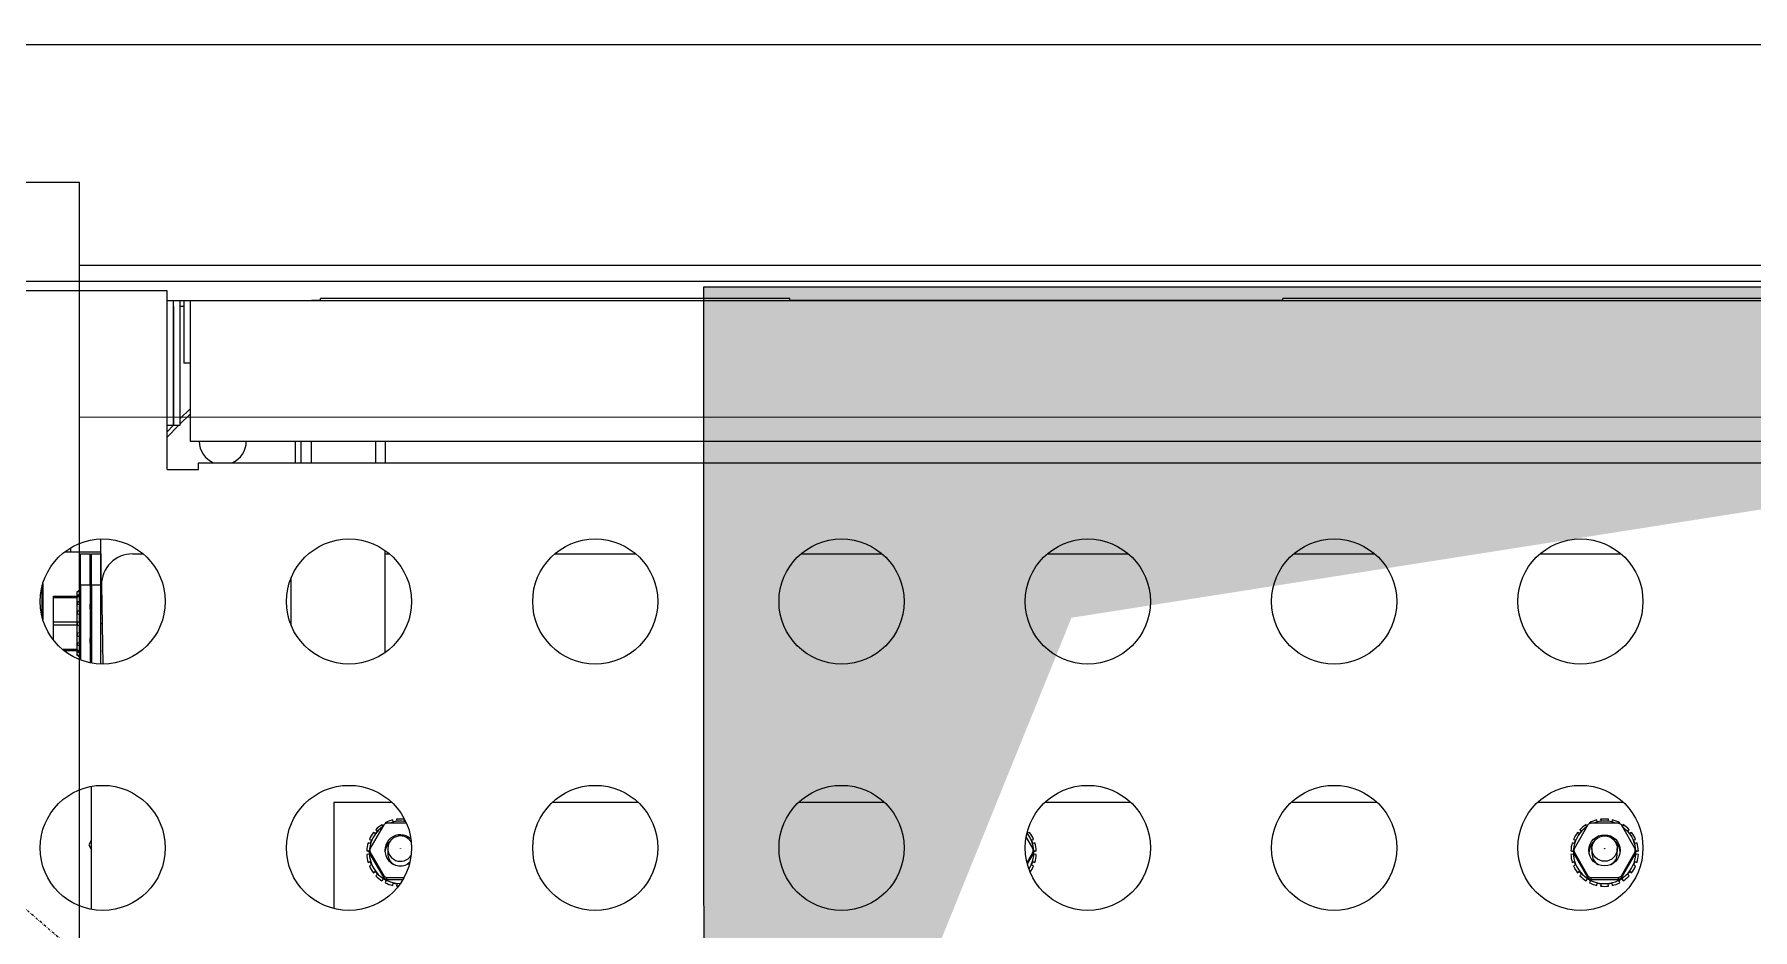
# Model space of a CAD drawing. Header units: inches. Extents: x 15 to 18199, y 5 to 12862.
# Drawn here: x 6083.6 to 6430.6, y 9796.8 to 9977.6 of the extents above; entities that cross this region are included whole.
import ezdxf

# ---------------------------------------------------------------- set-up
doc = ezdxf.new("R2010")
doc.units = ezdxf.units.IN
doc.header["$MEASUREMENT"] = 0
doc.linetypes.add('STRICHPUNKT', pattern=[1, 0.5, -0.25, 0, -0.25])
for name, color, linetype, lineweight in [('200', 7, 'Continuous', 13), ('260G', 250, 'Continuous', 13), ('410AB', 90, 'Continuous', 13), ('500', 4, 'Continuous', 13), ('610', 4, 'STRICHPUNKT', 13)]:
    doc.layers.add(name, color=color, linetype=linetype, lineweight=lineweight)
doc.layers.add('BK BO', color=41, linetype='Continuous')

# ---------------------------------------------------------------- blocks, each defined once
blk = doc.blocks.new('A$C0A803AA6')
at = {"layer": '410AB', "flags": 128}
blk.add_lwpolyline([(1013.49, 1120.8), (1013.5, 870.8), (513.5, 870.79), (513.49, 1120.79)], close=True, dxfattribs=at)
at = {"layer": '410AB'}
blk.add_solid([(1013.49, 1120.8), (587.71, 1053.97), (513.49, 1120.79), (513.5, 870.79)], dxfattribs=at)
at = {"layer": '610'}
blk.add_line((1527, 0), (0, 1320.8), dxfattribs=at)
blk = doc.blocks.new('alihfpih')
at = {"layer": '200'}
blk.add_line((-3803.54, -12696.56), (-2673.54, -12696.56), dxfattribs=at)
blk = doc.blocks.new('D-Broiler-Duke-FBB')
at = {"layer": 'BK BO', "color": 250}
for p, q in [((80539.43, 12094.53), (80070.43, 12094.53)), ((80173.69, 12092.68), (80071.11, 12092.68)), ((80173.69, 12056.6), (80173.69, 12092.68)), ((80173.69, 12090.74), (80174.96, 12090.74)), ((80174.96, 12065.47), (80174.96, 12090.74)), ((80174.96, 12090.74), (80176.3, 12090.74)), ((80176.3, 12090.74), (80176.3, 12065.47)), ((80176.3, 12090.74), (80177.11, 12090.74)), ((80177.11, 12090.74), (80177.11, 12078.1)), ((80177.11, 12090.74), (80178.34, 12090.74)), ((80178.34, 12090.74), (80178.34, 12062.31)), ((80178.34, 12090.74), (80991.59, 12090.74)), ((80202.89, 12090.8), (80204.71, 12090.8)), ((80202.89, 12090.74), (80202.89, 12090.8)), ((80299.46, 12091.12), (80204.71, 12091.12)), ((80204.71, 12090.74), (80204.71, 12091.12)), ((80299.46, 12090.74), (80299.46, 12091.12)), ((80299.46, 12090.8), (80399, 12090.8)), ((80399, 12090.74), (80399, 12091.12)), ((80539.43, 12091.12), (80399, 12091.12)), ((80174.96, 12089.52), (80175.09, 12089.52)), ((80175.09, 12065.47), (80175.09, 12089.52)), ((80177.11, 12089.52), (80176.3, 12089.52)), ((80178.33, 12089.52), (80178.33, 12078.1)), ((80178.33, 12089.52), (80178.34, 12089.52)), ((80178.33, 12078.1), (80177.11, 12078.1)), ((80176.3, 12066.84), (80178.34, 12068.87)), ((80178.34, 12067.8), (80176.3, 12065.77)), ((80174.96, 12065.47), (80173.69, 12065.47)), ((80173.69, 12064.22), (80174.93, 12065.47)), ((80176.01, 12065.47), (80173.69, 12063.15)), ((80174.96, 12065.5), (80175.09, 12065.63)), ((80176.3, 12065.47), (80175.09, 12065.47)), ((80178.34, 12062.31), (80991.59, 12062.31)), ((80199.53, 12062.31), (80199.53, 12057.94)), ((80200.74, 12062.31), (80200.74, 12057.94)), ((80202.89, 12057.94), (80202.89, 12062.31)), ((80215.82, 12062.31), (80215.82, 12057.94)), ((80217.71, 12062.31), (80217.71, 12057.94)), ((80173.69, 12056.6), (80180.01, 12056.6)), ((80180.01, 12056.6), (80180.01, 12057.94)), ((80180.01, 12057.94), (80990.83, 12057.94)), ((80160.32, 12031.02), (80160.32, 12042.57)), ((80152.97, 12039.95), (80160.32, 12039.95)), ((80154.26, 12039.95), (80154.26, 12040.82)), ((80156.24, 12039.57), (80158.13, 12039.57)), ((80158.14, 12039.57), (80158.13, 12039.57)), ((80158.42, 12039.57), (80160.31, 12039.57)), ((80158.42, 12033.25), (80158.42, 12039.57)), ((80160.31, 12039.57), (80160.31, 12033.25)), ((80166.76, 12039.57), (80168.87, 12039.57)), ((80217.71, 12019.62), (80217.71, 12040.27)), ((80217.71, 12039.57), (80218.61, 12039.57)), ((80251.99, 12039.57), (80268.35, 12039.57)), ((80301.73, 12039.57), (80318.09, 12039.57)), ((80351.47, 12039.57), (80367.84, 12039.57)), ((80401.21, 12039.57), (80417.58, 12039.57)), ((80450.95, 12039.57), (80467.32, 12039.57)), ((80198.76, 12025.1), (80198.76, 12034.79)), ((80148.45, 12026.79), (80148.45, 12033.09)), ((80148.52, 12033.33), (80148.58, 12033.33)), ((80148.58, 12033.55), (80148.58, 12026.34)), ((80156.24, 12032.3), (80155.49, 12031.81)), ((80155.49, 12031.81), (80156.24, 12032.25)), ((80156.24, 12032.12), (80155.49, 12031.81)), ((80155.49, 12031.81), (80155.49, 12019.18)), ((80155.58, 12031.2), (80156.24, 12031.57)), ((80158.13, 12033.25), (80156.24, 12033.25)), ((80156.24, 12033.25), (80156.24, 12018.12)), ((80158.13, 12033.25), (80158.13, 12017.57)), ((80158.14, 12033.25), (80158.13, 12028.45)), ((80160.31, 12033.25), (80158.42, 12033.25)), ((80158.42, 12033.25), (80158.42, 12017.51)), ((80160.31, 12017.31), (80160.31, 12033.25)), ((80160.44, 12033.25), (80160.69, 12017.31)), ((80148.45, 12030.3), (80148.58, 12030.3)), ((80150.76, 12031.02), (80155.49, 12031.02)), ((80150.76, 12030.68), (80150.76, 12031.02)), ((80155.49, 12030.68), (80150.76, 12030.68)), ((80150.76, 12025.83), (80150.76, 12030.68)), ((80155.58, 12030.82), (80155.58, 12031.2)), ((80155.58, 12031.2), (80156.24, 12031.2)), ((80156.24, 12031.19), (80155.58, 12030.82)), ((80155.58, 12029.88), (80156.24, 12030.15)), ((80155.58, 12029.3), (80155.58, 12029.88)), ((80155.58, 12029.88), (80156.24, 12029.88)), ((80156.24, 12029.57), (80155.58, 12029.3)), ((80155.58, 12028.03), (80156.24, 12028.17)), ((80155.58, 12027.32), (80155.58, 12028.03)), ((80155.58, 12028.03), (80156.24, 12028.03)), ((80160.31, 12031.02), (80160.44, 12031.02)), ((80150.76, 12025.16), (80150.76, 12025.83)), ((80150.76, 12025.83), (80155.49, 12025.83)), ((80155.49, 12025.16), (80150.76, 12025.16)), ((80150.76, 12022.13), (80150.76, 12025.16)), ((80156.24, 12027.46), (80155.58, 12027.32)), ((80155.58, 12025.87), (80156.24, 12025.87)), ((80156.24, 12025.12), (80155.58, 12025.12)), ((80160.31, 12025.49), (80160.44, 12025.49)), ((80155.58, 12023.67), (80156.24, 12023.53)), ((80155.58, 12022.96), (80155.58, 12023.67)), ((80156.24, 12022.81), (80155.58, 12022.96)), ((80155.58, 12022.96), (80156.24, 12022.96)), ((80155.58, 12021.69), (80156.24, 12021.42)), ((80155.58, 12021.11), (80155.58, 12021.69)), ((80156.24, 12020.84), (80155.58, 12021.11)), ((80155.58, 12021.11), (80156.24, 12021.11)), ((80158.13, 12022.54), (80158.14, 12017.57)), ((80152.51, 12020.31), (80155.49, 12020.31)), ((80155.49, 12019.97), (80152.93, 12019.97)), ((80155.49, 12019.18), (80156.24, 12018.69)), ((80155.49, 12019.18), (80156.24, 12018.87)), ((80156.24, 12018.74), (80155.49, 12019.18)), ((80155.58, 12020.17), (80156.24, 12019.8)), ((80155.58, 12019.79), (80155.58, 12020.17)), ((80156.24, 12019.42), (80155.58, 12019.79)), ((80155.58, 12019.79), (80156.24, 12019.79)), ((80160.31, 12019.97), (80160.44, 12019.97)), ((80160.32, 12017.31), (80160.32, 12019.97)), ((80158.42, 11967.77), (80158.42, 11992.63)), ((80219.12, 11989.37), (80207.38, 11989.37)), ((80207.38, 11989.37), (80207.38, 11967.94)), ((80268.86, 11989.37), (80251.48, 11989.37)), ((80318.6, 11989.37), (80301.22, 11989.37)), ((80368.34, 11989.37), (80350.96, 11989.37)), ((80418.09, 11989.37), (80400.7, 11989.37)), ((80467.83, 11989.37), (80450.45, 11989.37)), ((80217.45, 11984.87), (80214.65, 11980.04)), ((80215.71, 11983.08), (80215.37, 11983.3)), ((80216.2, 11983.65), (80215.71, 11983.08)), ((80215.86, 11983.88), (80216.2, 11983.65)), ((80215.86, 11983.88), (80216.2, 11983.59)), ((80217.75, 11985.3), (80218.03, 11985.21)), ((80217.75, 11985.3), (80218.03, 11985.21)), ((80222.03, 11985.21), (80218.03, 11985.21)), ((80219.35, 11985.47), (80219.28, 11985.85)), ((80220.1, 11985.6), (80219.35, 11985.47)), ((80220.02, 11985.98), (80220.1, 11985.6)), ((80220.02, 11985.98), (80220.1, 11985.54)), ((80221.56, 11985.6), (80221.64, 11985.98)), ((80221.56, 11985.54), (80221.64, 11985.98)), ((80221.9, 11985.5), (80221.56, 11985.6)), ((80347.89, 11983.3), (80347.38, 11983.2)), ((80460.64, 11984.87), (80457.84, 11980.04)), ((80458.9, 11983.08), (80458.55, 11983.3)), ((80459.38, 11983.65), (80458.9, 11983.08)), ((80459.04, 11983.88), (80459.38, 11983.65)), ((80459.04, 11983.88), (80459.38, 11983.59)), ((80460.39, 11984.45), (80460.28, 11984.92)), ((80460.94, 11985.3), (80461.22, 11985.21)), ((80460.94, 11985.3), (80461.22, 11985.21)), ((80466.82, 11985.21), (80461.22, 11985.21)), ((80462.54, 11985.47), (80462.46, 11985.85)), ((80463.29, 11985.6), (80462.54, 11985.47)), ((80463.21, 11985.98), (80463.29, 11985.6)), ((80463.21, 11985.98), (80463.29, 11985.54)), ((80464.75, 11985.6), (80464.83, 11985.98)), ((80464.75, 11985.54), (80464.83, 11985.98)), ((80465.5, 11985.47), (80464.75, 11985.6)), ((80465.57, 11985.85), (80465.5, 11985.47)), ((80466.82, 11985.21), (80467.1, 11985.3)), ((80466.82, 11985.21), (80467.1, 11985.3)), ((80470.2, 11980.04), (80467.4, 11984.87)), ((80467.75, 11984.92), (80467.65, 11984.45)), ((80468.65, 11983.65), (80468.99, 11983.88)), ((80468.65, 11983.59), (80468.99, 11983.88)), ((80469.14, 11983.08), (80468.65, 11983.65)), ((80469.48, 11983.3), (80469.14, 11983.08)), ((80158.42, 11981.8), (80157.89, 11980.82)), ((80157.89, 11980.82), (80158.42, 11979.84)), ((80214.02, 11979.6), (80214.46, 11979.66)), ((80214.02, 11979.6), (80214.65, 11979.37)), ((80214.72, 11981.1), (80214.3, 11981.19)), ((80214.46, 11979.66), (80214.64, 11979.29)), ((80214.56, 11981.9), (80214.98, 11981.81)), ((80214.56, 11981.9), (80214.98, 11981.75)), ((80214.64, 11979.71), (80214.64, 11979.29)), ((80214.65, 11979.37), (80217.45, 11974.54)), ((80214.65, 11979.37), (80214.65, 11978.96)), ((80214.98, 11981.81), (80214.72, 11981.1)), ((80218.27, 11980.06), (80218.27, 11979.04)), ((80348.61, 11980.04), (80347.22, 11982.44)), ((80347.37, 11977.24), (80348.61, 11979.37)), ((80348.28, 11981.81), (80348.7, 11981.9)), ((80348.28, 11981.75), (80348.7, 11981.9)), ((80348.54, 11981.1), (80348.28, 11981.81)), ((80348.96, 11981.19), (80348.54, 11981.1)), ((80348.61, 11979.37), (80349.24, 11979.6)), ((80348.61, 11978.96), (80348.61, 11979.37)), ((80348.62, 11979.29), (80348.62, 11979.71)), ((80348.62, 11979.29), (80348.79, 11979.66)), ((80348.79, 11979.66), (80349.24, 11979.6)), ((80457.2, 11979.6), (80457.65, 11979.66)), ((80457.2, 11979.6), (80457.84, 11979.37)), ((80457.9, 11981.1), (80457.48, 11981.19)), ((80457.65, 11979.66), (80457.83, 11979.29)), ((80457.74, 11981.9), (80458.16, 11981.81)), ((80457.74, 11981.9), (80458.16, 11981.75)), ((80457.83, 11979.71), (80457.83, 11979.29)), ((80457.84, 11979.37), (80460.64, 11974.54)), ((80457.84, 11979.37), (80457.84, 11978.96)), ((80458.16, 11981.81), (80457.9, 11981.1)), ((80461.45, 11980.06), (80461.45, 11979.04)), ((80466.58, 11979.04), (80466.58, 11980.06)), ((80467.4, 11974.54), (80470.2, 11979.37)), ((80469.87, 11981.81), (80470.29, 11981.9)), ((80469.87, 11981.75), (80470.29, 11981.9)), ((80470.13, 11981.1), (80469.87, 11981.81)), ((80470.55, 11981.19), (80470.13, 11981.1)), ((80470.2, 11979.37), (80470.83, 11979.6)), ((80470.2, 11978.96), (80470.2, 11979.37)), ((80470.21, 11979.29), (80470.21, 11979.71)), ((80470.21, 11979.29), (80470.39, 11979.66)), ((80470.39, 11979.66), (80470.83, 11979.6)), ((80214.65, 11978.96), (80214.02, 11978.85)), ((80214.3, 11977.26), (80214.72, 11977.47)), ((80214.3, 11977.26), (80214.72, 11977.41)), ((80214.98, 11976.76), (80214.56, 11976.55)), ((80214.65, 11978.96), (80217.45, 11974.13)), ((80214.72, 11977.47), (80214.98, 11976.76)), ((80214.72, 11977.47), (80214.72, 11977.41)), ((80214.72, 11977.41), (80214.96, 11976.75)), ((80347.44, 11976.95), (80348.61, 11978.96)), ((80348.28, 11976.76), (80348.54, 11977.47)), ((80348.7, 11976.55), (80348.28, 11976.76)), ((80348.3, 11976.75), (80348.54, 11977.41)), ((80348.54, 11977.47), (80348.96, 11977.26)), ((80348.54, 11977.47), (80348.54, 11977.41)), ((80348.54, 11977.41), (80348.96, 11977.26)), ((80349.24, 11978.85), (80348.61, 11978.96)), ((80457.84, 11978.96), (80457.2, 11978.85)), ((80457.48, 11977.26), (80457.9, 11977.47)), ((80457.48, 11977.26), (80457.9, 11977.41)), ((80458.16, 11976.76), (80457.74, 11976.55)), ((80457.84, 11978.96), (80460.64, 11974.13)), ((80457.9, 11977.47), (80458.16, 11976.76)), ((80457.9, 11977.47), (80457.9, 11977.41)), ((80457.9, 11977.41), (80458.15, 11976.75)), ((80467.4, 11974.13), (80470.2, 11978.96)), ((80469.87, 11976.76), (80470.13, 11977.47)), ((80470.29, 11976.55), (80469.87, 11976.76)), ((80469.89, 11976.75), (80470.13, 11977.41)), ((80470.13, 11977.47), (80470.55, 11977.26)), ((80470.13, 11977.47), (80470.13, 11977.41)), ((80470.13, 11977.41), (80470.55, 11977.26)), ((80470.83, 11978.85), (80470.2, 11978.96)), ((80215.37, 11975.15), (80215.71, 11975.5)), ((80215.37, 11975.15), (80215.71, 11975.44)), ((80215.71, 11975.5), (80216.2, 11974.92)), ((80215.71, 11975.5), (80215.71, 11975.44)), ((80215.71, 11975.44), (80216.17, 11974.89)), ((80216.2, 11974.92), (80215.86, 11974.57)), ((80217.1, 11973.54), (80217.45, 11974.13)), ((80217.1, 11973.54), (80217.45, 11974.13)), ((80217.45, 11974.13), (80217.45, 11974.54)), ((80217.45, 11974.13), (80218.03, 11973.79)), ((80217.45, 11974.13), (80218.03, 11973.79)), ((80218.03, 11973.79), (80217.75, 11973.16)), ((80218.03, 11974.21), (80221.55, 11974.21)), ((80218.03, 11974.21), (80218.03, 11973.79)), ((80218.03, 11973.79), (80221.32, 11973.79)), ((80219.28, 11972.61), (80219.35, 11973.11)), ((80219.28, 11972.61), (80219.35, 11973.05)), ((80219.35, 11973.11), (80220.1, 11972.97)), ((80219.35, 11973.11), (80219.35, 11973.05)), ((80219.35, 11973.05), (80220.09, 11972.92)), ((80220.1, 11972.97), (80220.02, 11972.48)), ((80458.55, 11975.15), (80458.9, 11975.5)), ((80458.55, 11975.15), (80458.9, 11975.44)), ((80458.9, 11975.5), (80459.38, 11974.92)), ((80458.9, 11975.5), (80458.9, 11975.44)), ((80458.9, 11975.44), (80459.36, 11974.89)), ((80459.38, 11974.92), (80459.04, 11974.57)), ((80460.28, 11973.54), (80460.64, 11974.13)), ((80460.28, 11973.54), (80460.64, 11974.13)), ((80460.64, 11974.13), (80460.64, 11974.54)), ((80460.64, 11974.13), (80461.22, 11973.79)), ((80460.64, 11974.13), (80461.22, 11973.79)), ((80461.22, 11973.79), (80460.94, 11973.16)), ((80461.22, 11974.21), (80466.82, 11974.21)), ((80461.22, 11974.21), (80461.22, 11973.79)), ((80461.22, 11973.79), (80466.82, 11973.79)), ((80462.46, 11972.61), (80462.54, 11973.11)), ((80462.46, 11972.61), (80462.54, 11973.05)), ((80462.54, 11973.11), (80463.29, 11972.97)), ((80462.54, 11973.11), (80462.54, 11973.05)), ((80462.54, 11973.05), (80463.28, 11972.92)), ((80463.29, 11972.97), (80463.21, 11972.48)), ((80464.75, 11972.97), (80465.5, 11973.11)), ((80464.83, 11972.48), (80464.75, 11972.97)), ((80464.76, 11972.92), (80465.5, 11973.05)), ((80465.5, 11973.11), (80465.57, 11972.61)), ((80465.5, 11973.11), (80465.5, 11973.05)), ((80465.5, 11973.05), (80465.57, 11972.61)), ((80466.82, 11973.79), (80466.82, 11974.21)), ((80466.82, 11973.79), (80467.4, 11974.13)), ((80467.1, 11973.16), (80466.82, 11973.79)), ((80467.4, 11974.54), (80467.4, 11974.13)), ((80467.4, 11974.13), (80467.75, 11973.54)), ((80468.65, 11974.92), (80469.14, 11975.5)), ((80468.99, 11974.57), (80468.65, 11974.92)), ((80468.68, 11974.89), (80469.14, 11975.44)), ((80469.14, 11975.5), (80469.48, 11975.15)), ((80469.14, 11975.5), (80469.14, 11975.44)), ((80469.14, 11975.44), (80469.48, 11975.15))]:
    blk.add_line(p, q, dxfattribs=at)
at = {"layer": 'BK BO', "color": 250, "flags": 128}
for points in [[(80156.24, 12033.25), (80156.24, 12034.48), (80156.24, 12035.67), (80156.24, 12036.76), (80156.24, 12037.72), (80156.24, 12038.5), (80156.24, 12039.09), (80156.24, 12039.45), (80156.24, 12039.57)], [(80158.13, 12039.57), (80158.13, 12039.45), (80158.13, 12039.09), (80158.13, 12038.5), (80158.13, 12037.72), (80158.13, 12036.76), (80158.13, 12035.67), (80158.13, 12034.48), (80158.13, 12033.25)], [(80158.14, 12033.25), (80158.14, 12034.48), (80158.14, 12035.67), (80158.14, 12036.76), (80158.14, 12037.72), (80158.14, 12038.5), (80158.14, 12039.09), (80158.14, 12039.45), (80158.14, 12039.57)], [(80158.13, 12028.45), (80158.13, 12028.58), (80158.13, 12029.16), (80158.13, 12029.43), (80158.13, 12029.34), (80158.13, 12028.91), (80158.13, 12028.18), (80158.13, 12027.2), (80158.13, 12026.08), (80158.13, 12024.91), (80158.13, 12023.78), (80158.13, 12022.81), (80158.13, 12022.08), (80158.13, 12021.65), (80158.13, 12021.56), (80158.13, 12021.82), (80158.13, 12022.41), (80158.13, 12022.54)], [(80155.58, 12025.12), (80155.58, 12025.78), (80155.58, 12025.87)], [(80217.3, 11984.62), (80217.13, 11984.86), (80217.1, 11984.92)], [(80467.65, 11984.45), (80468.57, 11983.65), (80469.49, 11982.44)], [(80222.99, 11981.52), (80222.86, 11981.64), (80222.82, 11981.67)], [(80222.73, 11977.32), (80222.65, 11977.23), (80222.18, 11976.86)], [(80220.4, 11972.44), (80220.22, 11972.45), (80220.02, 11972.48)], [(80466.87, 11973.6), (80467.45, 11973.94), (80467.53, 11973.98)], [(80467.53, 11973.98), (80467.64, 11973.77), (80467.75, 11973.54)]]:
    blk.add_lwpolyline(points, dxfattribs=at)
at = {"layer": 'BK BO', "color": 250}
for centre, radius in [((80160.69, 12029.94), 12.63), ((80210.43, 12029.94), 12.63), ((80260.17, 12029.94), 12.63), ((80309.91, 12029.94), 12.63), ((80359.65, 12029.94), 12.63), ((80409.4, 12029.94), 12.63), ((80459.14, 12029.94), 12.63), ((80160.69, 11980.2), 12.63), ((80210.43, 11980.2), 12.63), ((80260.17, 11980.2), 12.63), ((80309.91, 11980.2), 12.63), ((80359.65, 11980.2), 12.63), ((80409.4, 11980.2), 12.63), ((80459.14, 11980.2), 12.63), ((80464.01, 11979.71), 3.15), ((80220.83, 11980.06), 0.0252), ((80464.02, 11980.05), 2.56), ((80464.02, 11980.06), 0.0252)]:
    blk.add_circle(centre, radius, dxfattribs=at)
for centre, radius, start, end in [((80184.95, 12062.31), 4.75, 180, 246.9572), ((80184.95, 12062.31), 0.0253, 180, 0), ((80184.95, 12062.31), 4.75, 293.0428, 0), ((80166.76, 12033.25), 6.32, 90, 180), ((80220.81, 11979.29), 6.29, 124.9742, 270.0241), ((80220.8, 11979.22), 6.79, 143.0771, 156.7339), ((80220.82, 11979.2), 6.82, 123.081, 136.7035), ((80220.83, 11979.68), 6.19, 116.805, 123.0049), ((80220.83, 11979.7), 3.15, 48.4269, 209.8471), ((80220.83, 11979.18), 6.84, 103.1325, 116.727), ((80220.83, 11979.25), 6.34, 80.3063, 109.9678), ((80220.83, 11979.17), 6.85, 83.2093, 96.7907), ((80342.47, 11979.29), 6.28, 327.5695, 38.4637), ((80342.46, 11979.22), 6.79, 23.2653, 36.9237), ((80464.02, 11979.29), 6.31, 125.1807, 29.9673), ((80463.98, 11979.22), 6.79, 143.0759, 156.7351), ((80464, 11979.2), 6.82, 123.0812, 136.704), ((80464.01, 11979.68), 6.2, 116.8067, 123.0035), ((80464.02, 11979.18), 6.84, 103.1328, 116.7266), ((80464.02, 11979.25), 6.34, 70.0309, 109.9691), ((80464.02, 11979.17), 6.85, 83.2094, 96.7906), ((80464.02, 11979.18), 6.84, 63.2734, 76.8672), ((80464.02, 11979.68), 6.2, 56.9965, 63.1933), ((80464.03, 11979.2), 6.82, 43.296, 56.9188), ((80464.05, 11979.22), 6.79, 23.2649, 36.9241), ((80220.78, 11979.23), 6.78, 163.1209, 176.8054), ((80220.8, 11979.71), 6.16, 176.893, 183.107), ((80220.8, 11979.29), 6.16, 180, 183.1105), ((80220.82, 11979.22), 3.14, 128.8426, 175.5752), ((80220.81, 11979.12), 3.14, 133.6981, 174.6245), ((80220.83, 11980.05), 2.56, 90.019, 326.5017), ((80220.83, 11980.05), 2.57, 32.2245, 90.0456), ((80342.47, 11979.71), 6.14, 356.8823, 3.1177), ((80342.48, 11979.29), 6.14, 356.8818, 0), ((80342.47, 11979.23), 6.78, 3.1964, 16.8783), ((80463.97, 11979.23), 6.78, 163.1217, 176.8034), ((80463.97, 11979.71), 6.14, 176.8834, 183.1166), ((80463.97, 11979.29), 6.14, 180, 183.1173), ((80464, 11979.22), 3.14, 128.8373, 175.5805), ((80464, 11979.12), 3.14, 133.6971, 174.6257), ((80464.03, 11979.22), 3.14, 4.4195, 51.1627), ((80464.04, 11979.12), 3.14, 5.3743, 46.3029), ((80464.06, 11979.71), 6.14, 356.8834, 3.1166), ((80464.07, 11979.29), 6.14, 356.8827, 0), ((80464.07, 11979.23), 6.78, 3.1964, 16.8785), ((80220.78, 11979.23), 6.78, 183.1946, 196.8791), ((80220.8, 11979.23), 6.79, 203.2661, 216.9229), ((80220.83, 11979.72), 3.17, 210.1839, 306.007), ((80220.82, 11979.04), 2.55, 180.0467, 238.4802), ((80342.46, 11979.23), 6.79, 324.724, 336.7342), ((80342.47, 11979.23), 6.78, 343.1217, 356.8036), ((80463.97, 11979.23), 6.78, 183.1966, 196.8783), ((80463.98, 11979.23), 6.79, 203.2649, 216.9241), ((80464.01, 11979.04), 2.55, 180.0463, 238.4797), ((80464.03, 11979.04), 2.55, 301.5201, 359.9539), ((80464.05, 11979.23), 6.79, 323.0759, 336.7351), ((80464.07, 11979.23), 6.78, 343.1215, 356.8036), ((80220.82, 11979.25), 6.82, 223.2958, 236.9204), ((80220.83, 11979.74), 6.2, 236.9948, 243.1931), ((80220.82, 11979.32), 6.19, 236.9928, 243.1951), ((80220.83, 11979.27), 6.84, 243.2736, 256.8669), ((80464, 11979.25), 6.82, 223.2953, 236.9202), ((80464.01, 11979.74), 6.2, 236.9962, 243.1914), ((80464.01, 11979.32), 6.2, 236.9943, 243.1933), ((80464.02, 11979.27), 6.84, 243.2741, 256.8665), ((80464.02, 11979.28), 6.85, 263.2094, 276.7906), ((80464.02, 11979.27), 6.84, 283.1335, 296.7259), ((80464.02, 11979.74), 6.2, 296.8086, 303.0038), ((80464.02, 11979.32), 6.2, 296.8067, 303.0057), ((80464.03, 11979.25), 6.82, 303.0798, 316.7047)]:
    blk.add_arc(centre, radius, start, end, dxfattribs=at)
blk = doc.blocks.new('D-Untergestell-Broiler-Duke-FBB')
at = {"layer": '260G'}
for p, q in [((69857.59, 14577.73), (69797.24, 14577.73)), ((69860.2, 14577.73), (69857.59, 14577.73)), ((69860.2, 14045.43), (69860.2, 14577.73)), ((70363.45, 14560.96), (69860.2, 14560.96)), ((69860.2, 14530.46), (70291.76, 14530.35))]:
    blk.add_line(p, q, dxfattribs=at)
blk = doc.blocks.new('A$C48A1077E')
at = {"layer": '500'}
for name, p in [('D-Untergestell-Broiler-Duke-FBB', (-69556.11, -13504)), ('D-Broiler-Duke-FBB', (-79851.94, -11040.8))]:
    blk.add_blockref(name, p, dxfattribs=at)
blk = doc.blocks.new('A$C6C05235F')
blk.add_blockref('A$C0A803AA6', (0, 290.31))
at = {"layer": '500', "xscale": -1, "rotation": 180}
blk.add_blockref('alihfpih', (4069.05, -11236.56), dxfattribs=at)
at = {"layer": '500'}
blk.add_blockref('A$C48A1077E', (83.3, 358.41), dxfattribs=at)

msp = doc.modelspace()

# ---------------------------------------------------------------- block references
at = {"layer": '500', "lineweight": 50}
msp.add_blockref('A$C6C05235F', (5705.37, 8515.49, 0), dxfattribs=at)

doc.saveas('drawing.dxf')
